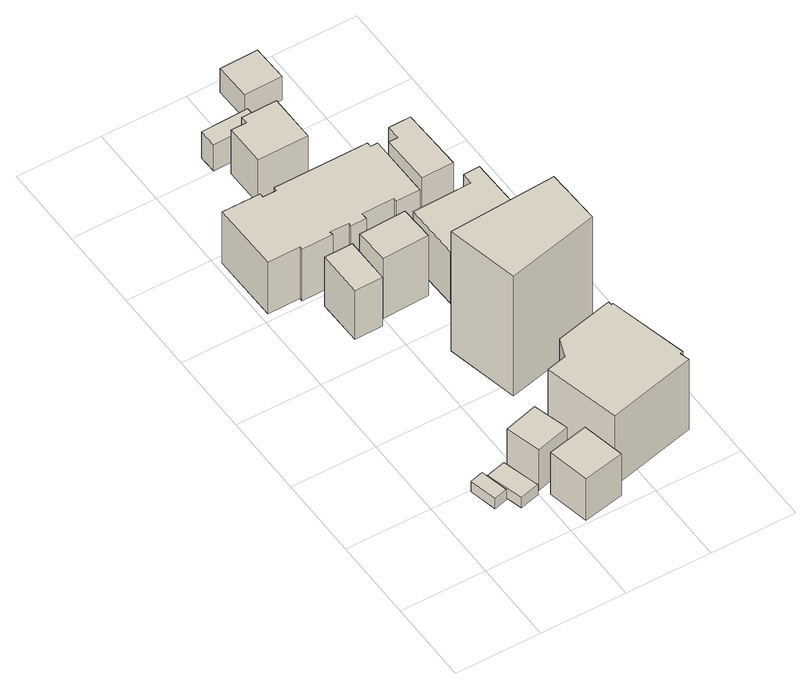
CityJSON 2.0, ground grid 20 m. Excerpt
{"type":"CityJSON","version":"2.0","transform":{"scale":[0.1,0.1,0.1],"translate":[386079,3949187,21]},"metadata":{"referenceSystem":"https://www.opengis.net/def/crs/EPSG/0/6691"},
"CityObjects":{
"building1":{"type":"Building","attributes":{"延べ面積換算係数":"1.00","大字・町コード":"53","町・丁目コード":"2","13+区市町村コード+大字・町コード+町・丁目コード":"13101053002","地区計画":"平河町二丁目東部地区","class":"3002","usage":"413","measuredHeight":-9999,"storeysAboveGround":5,"storeysBelowGround":1,"RiverFloodingRiskAttribute.description":"10","RiverFloodingRiskAttribute.rank":"1","RiverFloodingRiskAttribute.depth":0.03,"RiverFloodingRiskAttribute.adminType":"2","RiverFloodingRiskAttribute.scale":"2","BuildingDetailAttribute.buildingRoofEdgeArea":152.49,"BuildingDetailAttribute.fireproofStructureType":"1001","BuildingDetailAttribute.urbanPlanType":"21","BuildingDetailAttribute.areaClassificationType":"22","BuildingDetailAttribute.districtsAndZonesType":"6","BuildingDetailAttribute.landUseType":"211","BuildingDetailAttribute.detailedUsage":"1230","BuildingDetailAttribute.specifiedBuildingCoverageRate":60,"BuildingDetailAttribute.specifiedFloorAreaRate":400,"BuildingDetailAttribute.surveyYear":2021,"BuildingIDAttribute.prefecture":"13","BuildingIDAttribute.city":"13101"},"address":[{"country":"日本","locality":"東京都千代田区平河町二丁目"}],"geometry":[{"type":"Solid","lod":"1","boundaries":[[[[0,1,2,3]],[[2,4,5,3]],[[1,6,4,2]],[[0,7,6,1]],[[3,5,7,0]],[[4,6,7,5]]]]}]},
"building2":{"type":"Building","attributes":{"延べ面積換算係数":"1.00","大字・町コード":"53","町・丁目コード":"2","13+区市町村コード+大字・町コード+町・丁目コード":"13101053002","地区計画":"平河町二丁目東部地区","class":"3002","usage":"413","measuredHeight":-9999,"storeysAboveGround":5,"storeysBelowGround":1,"RiverFloodingRiskAttribute.description":"10","RiverFloodingRiskAttribute.rank":"1","RiverFloodingRiskAttribute.depth":0.03,"RiverFloodingRiskAttribute.adminType":"2","RiverFloodingRiskAttribute.scale":"2","BuildingDetailAttribute.buildingRoofEdgeArea":152.49,"BuildingDetailAttribute.fireproofStructureType":"1001","BuildingDetailAttribute.urbanPlanType":"21","BuildingDetailAttribute.areaClassificationType":"22","BuildingDetailAttribute.districtsAndZonesType":"6","BuildingDetailAttribute.landUseType":"211","BuildingDetailAttribute.detailedUsage":"1230","BuildingDetailAttribute.specifiedBuildingCoverageRate":60,"BuildingDetailAttribute.specifiedFloorAreaRate":400,"BuildingDetailAttribute.surveyYear":2021,"BuildingIDAttribute.prefecture":"13","BuildingIDAttribute.city":"13101"},"address":[{"country":"日本","locality":"東京都千代田区平河町二丁目"}],"geometry":[{"type":"Solid","lod":"1","boundaries":[[[[8,9,10,11,12]],[[11,13,14,12]],[[10,15,13,11]],[[9,16,15,10]],[[8,17,16,9]],[[12,14,17,8]],[[13,15,16,17,14]]]]}]},
"building3":{"type":"Building","attributes":{"延べ面積換算係数":"1.00","大字・町コード":"53","町・丁目コード":"2","13+区市町村コード+大字・町コード+町・丁目コード":"13101053002","地区計画":"平河町二丁目東部地区","class":"3002","usage":"413","measuredHeight":11.8,"storeysAboveGround":4,"storeysBelowGround":0,"RiverFloodingRiskAttribute.description":"10","RiverFloodingRiskAttribute.rank":"1","RiverFloodingRiskAttribute.depth":0.03,"RiverFloodingRiskAttribute.adminType":"2","RiverFloodingRiskAttribute.scale":"2","BuildingDetailAttribute.buildingRoofEdgeArea":78.42,"BuildingDetailAttribute.fireproofStructureType":"1001","BuildingDetailAttribute.urbanPlanType":"21","BuildingDetailAttribute.areaClassificationType":"22","BuildingDetailAttribute.districtsAndZonesType":"6","BuildingDetailAttribute.landUseType":"211","BuildingDetailAttribute.detailedUsage":"1230","BuildingDetailAttribute.specifiedBuildingCoverageRate":60,"BuildingDetailAttribute.specifiedFloorAreaRate":400,"BuildingDetailAttribute.surveyYear":2021,"BuildingIDAttribute.prefecture":"13","BuildingIDAttribute.city":"13101"},"address":[{"country":"日本","locality":"東京都千代田区平河町二丁目"}],"geometry":[{"type":"Solid","lod":"1","boundaries":[[[[18,19,20,21]],[[20,22,23,21]],[[19,24,22,20]],[[18,25,24,19]],[[21,23,25,18]],[[22,24,25,23]]]]}]},
"building4":{"type":"Building","attributes":{"延べ面積換算係数":"1.00","大字・町コード":"53","町・丁目コード":"2","13+区市町村コード+大字・町コード+町・丁目コード":"13101053002","地区計画":"平河町二丁目東部地区","class":"3002","usage":"413","measuredHeight":14.9,"storeysAboveGround":4,"storeysBelowGround":0,"RiverFloodingRiskAttribute.description":"10","RiverFloodingRiskAttribute.rank":"1","RiverFloodingRiskAttribute.depth":0.1,"RiverFloodingRiskAttribute.adminType":"2","RiverFloodingRiskAttribute.scale":"2","BuildingDetailAttribute.buildingRoofEdgeArea":98.48,"BuildingDetailAttribute.fireproofStructureType":"1001","BuildingDetailAttribute.urbanPlanType":"21","BuildingDetailAttribute.areaClassificationType":"22","BuildingDetailAttribute.districtsAndZonesType":"6","BuildingDetailAttribute.landUseType":"211","BuildingDetailAttribute.detailedUsage":"1230","BuildingDetailAttribute.specifiedBuildingCoverageRate":60,"BuildingDetailAttribute.specifiedFloorAreaRate":400,"BuildingDetailAttribute.surveyYear":2021,"BuildingIDAttribute.prefecture":"13","BuildingIDAttribute.city":"13101"},"address":[{"country":"日本","locality":"東京都千代田区平河町二丁目"}],"geometry":[{"type":"Solid","lod":"1","boundaries":[[[[26,27,28,29]],[[28,30,31,29]],[[27,32,30,28]],[[26,33,32,27]],[[29,31,33,26]],[[30,32,33,31]]]]}]},
"building5":{"type":"Building","attributes":{"延べ面積換算係数":"1.00","大字・町コード":"53","町・丁目コード":"2","13+区市町村コード+大字・町コード+町・丁目コード":"13101053002","地区計画":"平河町二丁目東部地区","class":"3002","usage":"401","measuredHeight":18.1,"storeysAboveGround":4,"storeysBelowGround":0,"RiverFloodingRiskAttribute.description":"10","RiverFloodingRiskAttribute.rank":"1","RiverFloodingRiskAttribute.depth":0.04,"RiverFloodingRiskAttribute.adminType":"2","RiverFloodingRiskAttribute.scale":"2","BuildingDetailAttribute.buildingRoofEdgeArea":71.95,"BuildingDetailAttribute.fireproofStructureType":"1001","BuildingDetailAttribute.urbanPlanType":"21","BuildingDetailAttribute.areaClassificationType":"22","BuildingDetailAttribute.districtsAndZonesType":"6","BuildingDetailAttribute.landUseType":"212","BuildingDetailAttribute.detailedUsage":"1210","BuildingDetailAttribute.specifiedBuildingCoverageRate":60,"BuildingDetailAttribute.specifiedFloorAreaRate":400,"BuildingDetailAttribute.surveyYear":2021,"BuildingIDAttribute.prefecture":"13","BuildingIDAttribute.city":"13101"},"address":[{"country":"日本","locality":"東京都千代田区平河町二丁目"}],"geometry":[{"type":"Solid","lod":"1","boundaries":[[[[34,35,36,37]],[[36,38,39,37]],[[35,40,38,36]],[[34,41,40,35]],[[37,39,41,34]],[[38,40,41,39]]]]}]},
"building6":{"type":"Building","attributes":{"延べ面積換算係数":"1.00","大字・町コード":"53","町・丁目コード":"2","13+区市町村コード+大字・町コード+町・丁目コード":"13101053002","地区計画":"平河町二丁目東部地区","class":"3002","usage":"412","measuredHeight":16.5,"storeysAboveGround":5,"storeysBelowGround":0,"RiverFloodingRiskAttribute.description":"10","RiverFloodingRiskAttribute.rank":"1","RiverFloodingRiskAttribute.depth":0.03,"RiverFloodingRiskAttribute.adminType":"2","RiverFloodingRiskAttribute.scale":"2","BuildingDetailAttribute.buildingRoofEdgeArea":584.54,"BuildingDetailAttribute.fireproofStructureType":"1001","BuildingDetailAttribute.urbanPlanType":"21","BuildingDetailAttribute.areaClassificationType":"22","BuildingDetailAttribute.districtsAndZonesType":"6","BuildingDetailAttribute.landUseType":"211","BuildingDetailAttribute.detailedUsage":"1320","BuildingDetailAttribute.specifiedBuildingCoverageRate":60,"BuildingDetailAttribute.specifiedFloorAreaRate":400,"BuildingDetailAttribute.surveyYear":2021,"BuildingIDAttribute.prefecture":"13","BuildingIDAttribute.city":"13101"},"address":[{"country":"日本","locality":"東京都千代田区平河町二丁目"}],"geometry":[{"type":"Solid","lod":"1","boundaries":[[[[42,43,44,45,46,47,48,49,50,51,52,53,54,55,56,57,58,59,60,61]],[[60,62,63,61]],[[59,64,62,60]],[[58,65,64,59]],[[57,66,65,58]],[[56,67,66,57]],[[55,68,67,56]],[[54,69,68,55]],[[53,70,69,54]],[[52,71,70,53]],[[51,72,71,52]],[[50,73,72,51]],[[49,74,73,50]],[[48,75,74,49]],[[47,76,75,48]],[[46,77,76,47]],[[45,78,77,46]],[[44,79,78,45]],[[43,80,79,44]],[[42,81,80,43]],[[61,63,81,42]],[[62,64,65,66,67,68,69,70,71,72,73,74,75,76,77,78,79,80,81,63]]]]}]},
"building7":{"type":"Building","attributes":{"延べ面積換算係数":"1.00","大字・町コード":"53","町・丁目コード":"2","13+区市町村コード+大字・町コード+町・丁目コード":"13101053002","地区計画":"平河町二丁目東部地区","class":"3002","usage":"401","measuredHeight":21.3,"storeysAboveGround":5,"storeysBelowGround":0,"RiverFloodingRiskAttribute.description":"10","RiverFloodingRiskAttribute.rank":"1","RiverFloodingRiskAttribute.depth":0.04,"RiverFloodingRiskAttribute.adminType":"2","RiverFloodingRiskAttribute.scale":"2","BuildingDetailAttribute.buildingRoofEdgeArea":88.45,"BuildingDetailAttribute.fireproofStructureType":"1001","BuildingDetailAttribute.urbanPlanType":"21","BuildingDetailAttribute.areaClassificationType":"22","BuildingDetailAttribute.districtsAndZonesType":"6","BuildingDetailAttribute.landUseType":"212","BuildingDetailAttribute.detailedUsage":"1210","BuildingDetailAttribute.specifiedBuildingCoverageRate":60,"BuildingDetailAttribute.specifiedFloorAreaRate":400,"BuildingDetailAttribute.surveyYear":2021,"BuildingIDAttribute.prefecture":"13","BuildingIDAttribute.city":"13101"},"address":[{"country":"日本","locality":"東京都千代田区平河町二丁目"}],"geometry":[{"type":"Solid","lod":"1","boundaries":[[[[82,83,84,85]],[[84,86,87,85]],[[83,88,86,84]],[[82,89,88,83]],[[85,87,89,82]],[[86,88,89,87]]]]}]},
"building8":{"type":"Building","attributes":{"延べ面積換算係数":"1.00","大字・町コード":"53","町・丁目コード":"2","13+区市町村コード+大字・町コード+町・丁目コード":"13101053002","地区計画":"平河町二丁目東部地区","class":"3002","usage":"401","measuredHeight":28.3,"storeysAboveGround":5,"storeysBelowGround":0,"RiverFloodingRiskAttribute.description":"10","RiverFloodingRiskAttribute.rank":"1","RiverFloodingRiskAttribute.depth":0.31,"RiverFloodingRiskAttribute.adminType":"2","RiverFloodingRiskAttribute.scale":"2","BuildingDetailAttribute.buildingRoofEdgeArea":460.15,"BuildingDetailAttribute.fireproofStructureType":"1001","BuildingDetailAttribute.urbanPlanType":"21","BuildingDetailAttribute.areaClassificationType":"22","BuildingDetailAttribute.districtsAndZonesType":"10","BuildingDetailAttribute.landUseType":"212","BuildingDetailAttribute.detailedUsage":"1210","BuildingDetailAttribute.specifiedBuildingCoverageRate":80,"BuildingDetailAttribute.specifiedFloorAreaRate":600,"BuildingDetailAttribute.surveyYear":2021,"BuildingIDAttribute.prefecture":"13","BuildingIDAttribute.city":"13101"},"address":[{"country":"日本","locality":"東京都千代田区平河町二丁目"}],"geometry":[{"type":"Solid","lod":"1","boundaries":[[[[90,91,92,93,94,95,96,97,98,99]],[[98,100,101,99]],[[97,102,100,98]],[[96,103,102,97]],[[95,104,103,96]],[[94,105,104,95]],[[93,106,105,94]],[[92,107,106,93]],[[91,108,107,92]],[[90,109,108,91]],[[99,101,109,90]],[[100,102,103,104,105,106,107,108,109,101]]]]}]},
"building9":{"type":"Building","attributes":{"延べ面積換算係数":"1.00","大字・町コード":"53","町・丁目コード":"2","13+区市町村コード+大字・町コード+町・丁目コード":"13101053002","地区計画":"平河町二丁目東部地区","class":"3002","usage":"401","measuredHeight":44.5,"storeysAboveGround":9,"storeysBelowGround":0,"RiverFloodingRiskAttribute.description":"10","RiverFloodingRiskAttribute.rank":"1","RiverFloodingRiskAttribute.depth":0.39,"RiverFloodingRiskAttribute.adminType":"2","RiverFloodingRiskAttribute.scale":"2","BuildingDetailAttribute.buildingRoofEdgeArea":363.13,"BuildingDetailAttribute.fireproofStructureType":"1001","BuildingDetailAttribute.urbanPlanType":"21","BuildingDetailAttribute.areaClassificationType":"22","BuildingDetailAttribute.districtsAndZonesType":"10","BuildingDetailAttribute.landUseType":"212","BuildingDetailAttribute.detailedUsage":"1210","BuildingDetailAttribute.specifiedBuildingCoverageRate":80,"BuildingDetailAttribute.specifiedFloorAreaRate":600,"BuildingDetailAttribute.surveyYear":2021,"BuildingIDAttribute.prefecture":"13","BuildingIDAttribute.city":"13101"},"address":[{"country":"日本","locality":"東京都千代田区平河町二丁目"}],"geometry":[{"type":"Solid","lod":"1","boundaries":[[[[110,111,112,113]],[[112,114,115,113]],[[111,116,114,112]],[[110,117,116,111]],[[113,115,117,110]],[[114,116,117,115]]]]}]},
"building10":{"type":"Building","attributes":{"延べ面積換算係数":"1.00","大字・町コード":"53","町・丁目コード":"2","13+区市町村コード+大字・町コード+町・丁目コード":"13101053002","地区計画":"平河町二丁目東部地区","class":"3002","usage":"401","measuredHeight":9.5,"storeysAboveGround":3,"storeysBelowGround":0,"RiverFloodingRiskAttribute.description":"10","RiverFloodingRiskAttribute.rank":"1","RiverFloodingRiskAttribute.depth":0.03,"RiverFloodingRiskAttribute.adminType":"2","RiverFloodingRiskAttribute.scale":"2","BuildingDetailAttribute.buildingRoofEdgeArea":47.93,"BuildingDetailAttribute.fireproofStructureType":"1002","BuildingDetailAttribute.urbanPlanType":"21","BuildingDetailAttribute.areaClassificationType":"22","BuildingDetailAttribute.districtsAndZonesType":"6","BuildingDetailAttribute.landUseType":"212","BuildingDetailAttribute.detailedUsage":"1210","BuildingDetailAttribute.specifiedBuildingCoverageRate":60,"BuildingDetailAttribute.specifiedFloorAreaRate":400,"BuildingDetailAttribute.surveyYear":2021,"BuildingIDAttribute.prefecture":"13","BuildingIDAttribute.city":"13101"},"address":[{"country":"日本","locality":"東京都千代田区平河町二丁目"}],"geometry":[{"type":"Solid","lod":"1","boundaries":[[[[118,119,120,121]],[[120,122,123,121]],[[119,124,122,120]],[[118,125,124,119]],[[121,123,125,118]],[[122,124,125,123]]]]}]},
"building11":{"type":"Building","attributes":{"延べ面積換算係数":"0.80","大字・町コード":"53","町・丁目コード":"2","13+区市町村コード+大字・町コード+町・丁目コード":"13101053002","地区計画":"平河町二丁目東部地区","class":"3002","usage":"401","measuredHeight":18.6,"storeysAboveGround":4,"storeysBelowGround":0,"RiverFloodingRiskAttribute.description":"10","RiverFloodingRiskAttribute.rank":"1","RiverFloodingRiskAttribute.depth":0.02,"RiverFloodingRiskAttribute.adminType":"2","RiverFloodingRiskAttribute.scale":"2","BuildingDetailAttribute.buildingRoofEdgeArea":129.69,"BuildingDetailAttribute.fireproofStructureType":"1001","BuildingDetailAttribute.urbanPlanType":"21","BuildingDetailAttribute.areaClassificationType":"22","BuildingDetailAttribute.districtsAndZonesType":"6","BuildingDetailAttribute.landUseType":"212","BuildingDetailAttribute.detailedUsage":"1210","BuildingDetailAttribute.specifiedBuildingCoverageRate":60,"BuildingDetailAttribute.specifiedFloorAreaRate":400,"BuildingDetailAttribute.surveyYear":2021,"BuildingIDAttribute.prefecture":"13","BuildingIDAttribute.city":"13101"},"address":[{"country":"日本","locality":"東京都千代田区平河町二丁目"}],"geometry":[{"type":"Solid","lod":"1","boundaries":[[[[126,127,128,129,130,131]],[[130,132,133,131]],[[129,134,132,130]],[[128,135,134,129]],[[127,136,135,128]],[[126,137,136,127]],[[131,133,137,126]],[[132,134,135,136,137,133]]]]}]},
"building12":{"type":"Building","attributes":{"延べ面積換算係数":"1.00","大字・町コード":"53","町・丁目コード":"2","13+区市町村コード+大字・町コード+町・丁目コード":"13101053002","地区計画":"平河町二丁目東部地区","class":"3002","usage":"401","measuredHeight":20.8,"storeysAboveGround":5,"storeysBelowGround":0,"RiverFloodingRiskAttribute.description":"10","RiverFloodingRiskAttribute.rank":"1","RiverFloodingRiskAttribute.depth":0.37,"RiverFloodingRiskAttribute.adminType":"2","RiverFloodingRiskAttribute.scale":"2","BuildingDetailAttribute.buildingRoofEdgeArea":242.3,"BuildingDetailAttribute.fireproofStructureType":"1001","BuildingDetailAttribute.urbanPlanType":"21","BuildingDetailAttribute.areaClassificationType":"22","BuildingDetailAttribute.districtsAndZonesType":"10","BuildingDetailAttribute.landUseType":"212","BuildingDetailAttribute.detailedUsage":"1210","BuildingDetailAttribute.specifiedBuildingCoverageRate":80,"BuildingDetailAttribute.specifiedFloorAreaRate":600,"BuildingDetailAttribute.surveyYear":2021,"BuildingIDAttribute.prefecture":"13","BuildingIDAttribute.city":"13101"},"address":[{"country":"日本","locality":"東京都千代田区平河町二丁目"}],"geometry":[{"type":"Solid","lod":"1","boundaries":[[[[138,139,140,141,142,143]],[[142,144,145,143]],[[141,146,144,142]],[[140,147,146,141]],[[139,148,147,140]],[[138,149,148,139]],[[143,145,149,138]],[[144,146,147,148,149,145]]]]}]},
"building13":{"type":"Building","attributes":{"地区計画":"平河町二丁目東部地区","class":"3001","usage":"461","measuredHeight":-9999,"storeysAboveGround":9999,"storeysBelowGround":9999,"RiverFloodingRiskAttribute.description":"10","RiverFloodingRiskAttribute.rank":"1","RiverFloodingRiskAttribute.depth":0.09,"RiverFloodingRiskAttribute.adminType":"2","RiverFloodingRiskAttribute.scale":"2","BuildingDetailAttribute.buildingRoofEdgeArea":-9999,"BuildingDetailAttribute.fireproofStructureType":"1011","BuildingDetailAttribute.urbanPlanType":"21","BuildingDetailAttribute.areaClassificationType":"22","BuildingDetailAttribute.districtsAndZonesType":"10","BuildingDetailAttribute.landUseType":"211","BuildingDetailAttribute.detailedUsage":"0","BuildingDetailAttribute.specifiedBuildingCoverageRate":80,"BuildingDetailAttribute.specifiedFloorAreaRate":600,"BuildingDetailAttribute.surveyYear":"0001","BuildingIDAttribute.prefecture":"13","BuildingIDAttribute.city":"13101"},"geometry":[{"type":"Solid","lod":"1","boundaries":[[[[150,151,152,153,154,155]],[[154,156,157,155]],[[153,158,156,154]],[[152,159,158,153]],[[151,160,159,152]],[[150,161,160,151]],[[155,157,161,150]],[[156,158,159,160,161,157]]]]}]},
"building14":{"type":"Building","attributes":{"延べ面積換算係数":"1.00","大字・町コード":"53","町・丁目コード":"2","13+区市町村コード+大字・町コード+町・丁目コード":"13101053002","地区計画":"平河町二丁目東部地区","class":"3002","usage":"413","measuredHeight":22.7,"storeysAboveGround":6,"storeysBelowGround":2,"RiverFloodingRiskAttribute.description":"10","RiverFloodingRiskAttribute.rank":"1","RiverFloodingRiskAttribute.depth":0.09,"RiverFloodingRiskAttribute.adminType":"2","RiverFloodingRiskAttribute.scale":"2","BuildingDetailAttribute.buildingRoofEdgeArea":105.41,"BuildingDetailAttribute.fireproofStructureType":"1001","BuildingDetailAttribute.urbanPlanType":"21","BuildingDetailAttribute.areaClassificationType":"22","BuildingDetailAttribute.districtsAndZonesType":"10","BuildingDetailAttribute.landUseType":"211","BuildingDetailAttribute.detailedUsage":"1230","BuildingDetailAttribute.specifiedBuildingCoverageRate":80,"BuildingDetailAttribute.specifiedFloorAreaRate":600,"BuildingDetailAttribute.surveyYear":2021,"BuildingIDAttribute.prefecture":"13","BuildingIDAttribute.city":"13101"},"address":[{"country":"日本","locality":"東京都千代田区平河町二丁目"}],"geometry":[{"type":"Solid","lod":"1","boundaries":[[[[162,163,164,165,166,167]],[[166,168,169,167]],[[165,170,168,166]],[[164,171,170,165]],[[163,172,171,164]],[[162,173,172,163]],[[167,169,173,162]],[[168,170,171,172,173,169]]]]}]},
"building15":{"type":"Building","attributes":{"延べ面積換算係数":"1.00","大字・町コード":"53","町・丁目コード":"2","13+区市町村コード+大字・町コード+町・丁目コード":"13101053002","地区計画":"平河町二丁目東部地区","class":"3001","usage":"411","measuredHeight":14.2,"storeysAboveGround":2,"storeysBelowGround":0,"RiverFloodingRiskAttribute.description":"10","RiverFloodingRiskAttribute.rank":"1","RiverFloodingRiskAttribute.depth":0.26,"RiverFloodingRiskAttribute.adminType":"2","RiverFloodingRiskAttribute.scale":"2","BuildingDetailAttribute.buildingRoofEdgeArea":108.33,"BuildingDetailAttribute.fireproofStructureType":"1003","BuildingDetailAttribute.urbanPlanType":"21","BuildingDetailAttribute.areaClassificationType":"22","BuildingDetailAttribute.districtsAndZonesType":"6","BuildingDetailAttribute.landUseType":"211","BuildingDetailAttribute.detailedUsage":"1310","BuildingDetailAttribute.specifiedBuildingCoverageRate":60,"BuildingDetailAttribute.specifiedFloorAreaRate":400,"BuildingDetailAttribute.surveyYear":2021,"BuildingIDAttribute.prefecture":"13","BuildingIDAttribute.city":"13101"},"address":[{"country":"日本","locality":"東京都千代田区平河町二丁目"}],"geometry":[{"type":"Solid","lod":"1","boundaries":[[[[174,175,176,177]],[[176,178,179,177]],[[175,180,178,176]],[[174,181,180,175]],[[177,179,181,174]],[[178,180,181,179]]]]}]}
},
"vertices":[
[131,128,16],[99,120,16],[84,185,16],[116,193,16],[84,185,46],[116,193,46],[99,120,46],[131,128,46],
[190,115,13],[192,108,13],[146,96,13],[122,183,13],[168,195,13],[122,183,43],[168,195,43],[146,96,43],[192,108,43],[190,115,43],
[281,140,12],[201,118,12],[179,200,12],[258,222,12],[179,200,128],[258,222,128],[201,118,128],[281,140,128],
[332,20,9],[236,1,9],[216,100,9],[311,120,9],[216,100,129],[311,120,129],[236,1,129],[332,20,129],
[178,652,21],[112,651,21],[111,760,21],[177,761,21],[111,760,162],[177,761,162],[112,651,162],[178,652,162],
[97,973,14],[97,963,14],[129,963,14],[129,972,14],[350,974,14],[350,963,14],[367,963,14],[368,811,14],[313,811,14],[313,819,14],[237,818,14],[237,803,14],[201,803,14],[201,811,14],[157,811,14],[158,802,14],[85,801,14],[85,809,14],[9,808,14],[7,973,14],[9,808,162],[7,973,162],[85,809,162],[85,801,162],[158,802,162],[157,811,162],[201,811,162],[201,803,162],[237,803,162],[237,818,162],[313,819,162],[313,811,162],[368,811,162],[367,963,162],[350,963,162],[350,974,162],[129,972,162],[129,963,162],[97,963,162],[97,973,162],
[197,678,9],[193,759,9],[302,763,9],[305,682,9],[302,763,182],[305,682,182],[193,759,182],[197,678,182],
[539,126,1],[545,104,1],[339,55,1],[296,232,1],[343,243,1],[359,289,1],[495,321,1],[497,312,1],[501,313,1],[546,128,1],[501,313,204],[546,128,204],[497,312,204],[495,321,204],[359,289,204],[343,243,204],[296,232,204],[339,55,204],[545,104,204],[539,126,204],
[263,534,6],[514,549,6],[519,416,6],[300,365,6],[519,416,351],[300,365,351],[514,549,351],[263,534,351],
[239,1193,17],[127,1189,17],[126,1232,17],[237,1235,17],[126,1232,92],[237,1235,92],[127,1189,92],[239,1193,92],
[153,1068,16],[152,1165,16],[189,1165,16],[188,1182,16],[271,1183,16],[272,1069,16],[271,1183,142],[272,1069,142],[188,1182,142],[189,1165,142],[152,1165,142],[153,1068,142],
[331,642,7],[328,773,7],[466,777,7],[466,804,7],[504,805,7],[508,647,7],[504,805,156],[508,647,156],[466,804,156],[466,777,156],[328,773,156],[331,642,156],
[400,943,12],[368,943,12],[368,970,12],[376,970,12],[375,989,12],[399,990,12],[375,989,42],[399,990,42],[376,970,42],[368,970,42],[368,943,42],[400,943,42],
[457,827,12],[382,825,12],[379,943,12],[402,943,12],[401,976,12],[453,977,12],[401,976,175],[453,977,175],[402,943,175],[379,943,175],[382,825,175],[457,827,175],
[346,1279,15],[256,1277,15],[254,1363,15],[344,1365,15],[254,1363,83],[344,1365,83],[256,1277,83],[346,1279,83]
]}
